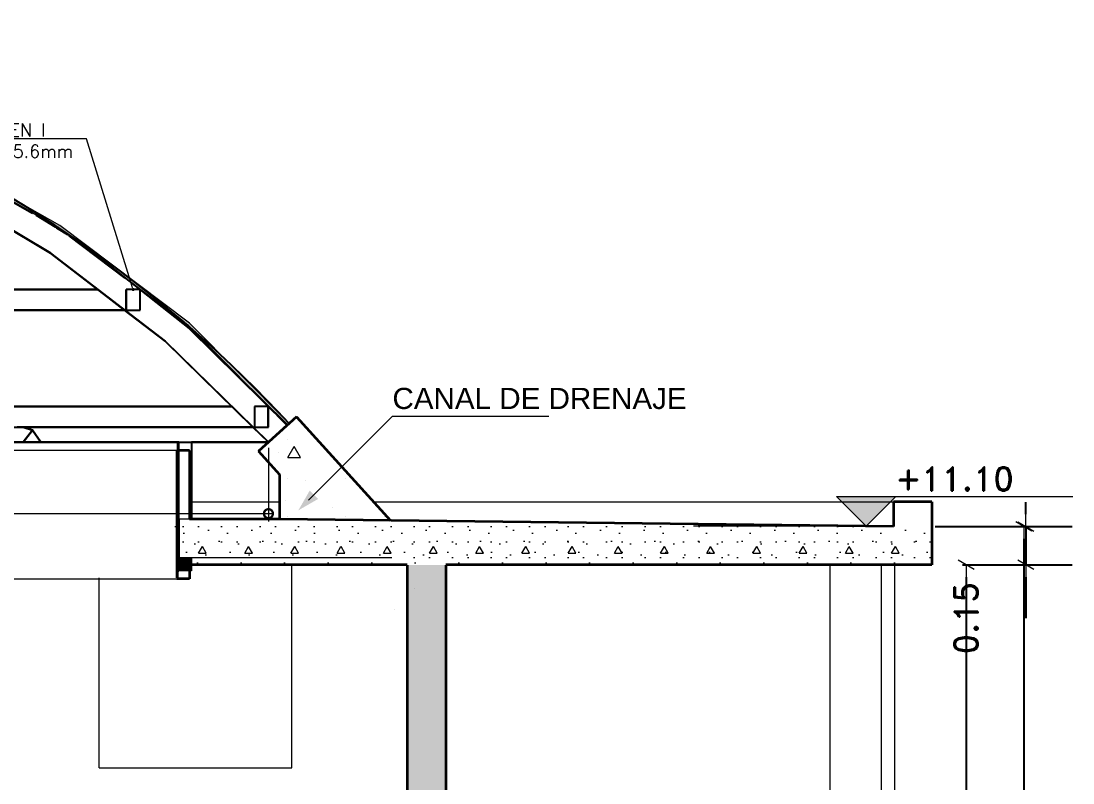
# Model space of a CAD drawing. Header units: metres. Extents: x 173 to 310, y -9 to 45.
# Drawn here: x 282.48 to 286.578, y 4.208 to 7.177 of the extents above; entities that cross this region are included whole.
import ezdxf
from ezdxf import colors
from ezdxf.entities.mleader import LeaderData, LeaderLine
from ezdxf.math import Vec2, Vec3

# ---------------------------------------------------------------- set-up
doc = ezdxf.new("R2010")
doc.units = ezdxf.units.M
doc.header["$MEASUREMENT"] = 0
doc.set_wipeout_variables(frame=1)
doc.linetypes.add('Wipeout_Contour', pattern=[1, 0, -1])
for name, color, linetype, lineweight in [('Annotation - Label_Pen_No__1', 7, 'Continuous', 13), ('Dimensioning - General_Pen_No__1', 7, 'Continuous', 13), ('INT _ Mobiliario_Pluma_Nº__2', 8, 'Continuous', 5), ('Interior - Stair & Railing_Pen_No__1', 7, 'Continuous', 13), ('MOD _ Forma_Pluma_Nº__2', 8, 'Continuous', 5), ('MOD _ Forma_Pluma_Nº__20', 7, 'Continuous', 5), ('MOD _ Forma_Pluma_Nº__7', 7, 'Continuous', 35), ('Structural - Bearing_Pen_No__122', 9, 'Continuous', 13), ('Structural - Bearing_Pen_No__21', 7, 'Continuous', 35), ('Structural - Bearing_Pen_No__27', 7, 'Continuous', 35), ('Structural - Bearing_Pluma_Nº__160', 255, 'Continuous', 0), ('Structural - Bearing_Pluma_Nº__169', 140, 'Continuous', 0), ('Structural - Bearing_Pluma_Nº__87', 62, 'Continuous', 0)]:
    doc.layers.add(name, color=color, linetype=linetype, lineweight=lineweight)
doc.layers.add('Dimensioning - General', color=7, linetype='Continuous')
doc.layers.add('Structural - Bearing', color=7, linetype='Continuous')
for name, color, linetype, lineweight, true_color in [('Dimensioning - General_Pen_No__167', 7, 'Continuous', 13, 0x6a6a6a), ('Estructura – Carga_Pluma_Nº__167', 7, 'Continuous', 0, 0x009fd5), ('INT _ Mobiliario_Pluma_Nº__24', 7, 'Continuous', 0, 0x4a4a4a), ('INT _ Mobiliario_Pluma_Nº__90', 7, 'Continuous', 0, 0xc5ff15), ('Interior - Stair & Railing_Pen_No__167', 7, 'Continuous', 13, 0x6a6a6a), ('RAMPA PROPUESTA 1 CERRAMIENTO_Pen_No__167', 7, 'Continuous', 13, 0x6a6a6a), ('Structural - Bearing_Pen_No__167', 7, 'Continuous', 13, 0x6a6a6a), ('Structural - Bearing_Pen_No__87', 7, 'Continuous', 20, 0x6a6a6a), ('Structural - Bearing_Pluma_Nº__167', 7, 'Continuous', 0, 0x009fd5), ('Structural - Bearing_Pluma_Nº__21', 7, 'Continuous', 0, 0x2a2a2a), ('Structural - Bearing_Pluma_Nº__27', 7, 'Continuous', 0, 0x6a6a6a)]:
    doc.layers.add(name, color=color, linetype=linetype, lineweight=lineweight, true_color=true_color)
doc.styles.add('01COTAS', font='romans.shx')
doc.styles.add('GENERATED_STYLE_1', font='arial.ttf')
doc.styles.add('GENERATED_STYLE_3', font='romand.shx')
doc.dimstyles.new('detalles menores', dxfattribs={"dimtxt": 0.025, "dimasz": 0.07, "dimexe": 0.03, "dimexo": 0.0215, "dimgap": 0.025, "dimtad": 2, "dimtih": 1, "dimtoh": 1, "dimzin": 1, "dimdsep": 46, "dimtxsty": 'Standard', "dimblk": 'DOTSMALL', "dimcen": 0, "dimdle": 0.0175, "dimclrd": 10, "dimclre": 10, "dimclrt": 3, "dimazin": 0, "dimtfac": 1, "dimtix": 1, "dimtmove": 0, "dimatfit": 2, "dimldrblk": 'OBLIQUE', "dimfxl": 1, "dimlwd": 5, "dimlwe": 5, "dimarcsym": 0})
doc.dimstyles.new('GENERATED_STYLE__11', dxfattribs={"dimtxt": 0.0925, "dimasz": 0.0475, "dimexe": 0.18, "dimexo": 0.119445, "dimgap": 0.09, "dimtad": 1, "dimzin": 0, "dimdsep": 46, "dimtxsty": 'GENERATED_STYLE_3', "dimblk": 'ARROWHEAD_2', "dimblk1": 'ARROWHEAD_2', "dimblk2": 'ARROWHEAD_2', "dimcen": 0.09, "dimclrd": 7, "dimclre": 7, "dimclrt": 256, "dimadec": 0, "dimazin": 0, "dimtfac": 1, "dimtdec": 4, "dimtmove": 0, "dimatfit": 3, "dimfxl": 1, "dimtolj": 1, "dimtzin": 0, "dimarcsym": 0})

# ---------------------------------------------------------------- blocks, each defined once
blk = doc.blocks.new('ARROWHEAD_2')
at = {"color": 0, "linetype": 'Continuous', "lineweight": 0}
for p, q in [((0, 0), (-1, 0)), ((-0.378, -0.655), (0.378, 0.655))]:
    blk.add_line(p, q, dxfattribs=at)
blk = doc.blocks.new('*D68')
at = {"layer": 'Defpoints', "color": 0, "linetype": 'Continuous', "transparency": 16777216}
for p in [(286.0287, 5.0575), (286.1615, 5.0575), (285.9246, 0.856)]:
    blk.add_point(p, dxfattribs=at)
at = {"layer": 'Dimensioning - General', "color": 7, "linetype": 'Continuous', "lineweight": -2, "transparency": 16777216}
for p, q in [((286.1481, 5.0575), (286.3415, 5.0575)), ((286.1615, 5.01), (286.1615, 3.1551)), ((286.1615, 0.9035), (286.1615, 2.6887)), ((286.044, 0.856), (286.3415, 0.856))]:
    blk.add_line(p, q, dxfattribs=at)
at = {"layer": 'Dimensioning - General', "color": 7, "linetype": 'Continuous', "lineweight": -2, "transparency": 16777216, "xscale": 0.0475, "yscale": 0.0475, "zscale": 0.0475}
for p, rotation in [((286.1615, 5.0575), 90), ((286.1615, 0.856), 270)]:
    blk.add_blockref('ARROWHEAD_2', p, dxfattribs=dict(at, rotation=rotation))
at = {"layer": 'Dimensioning - General', "color": 251, "linetype": 'Continuous', "lineweight": 13, "true_color": 0x6a6a6a, "transparency": 16777216, "insert": (286.1615, 2.9219), "char_height": 0.0925, "attachment_point": 5, "rotation": 90, "style": 'GENERATED_STYLE_3'}
blk.add_mtext('\\A1;4.20', dxfattribs=at)
blk = doc.blocks.new('*D69')
at = {"layer": 'Defpoints', "color": 0, "linetype": 'Continuous', "transparency": 16777216}
for p in [(285.9221, 5.207), (286.3947, 5.207), (286.0287, 5.0575)]:
    blk.add_point(p, dxfattribs=at)
at = {"layer": 'Dimensioning - General', "color": 7, "linetype": 'Continuous', "lineweight": -2, "transparency": 16777216}
for p, q in [((286.3947, 5.2545), (286.3947, 5.302)), ((286.0416, 5.207), (286.5747, 5.207)), ((286.3947, 5.207), (286.3947, 5.0575)), ((286.1481, 5.0575), (286.5747, 5.0575)), ((286.3947, 5.01), (286.3947, 4.8496))]:
    blk.add_line(p, q, dxfattribs=at)
at = {"layer": 'Dimensioning - General', "color": 7, "linetype": 'Continuous', "lineweight": -2, "transparency": 16777216, "xscale": 0.0475, "yscale": 0.0475, "zscale": 0.0475}
for p, rotation in [((286.3947, 5.207), 270), ((286.3947, 5.0575), 90)]:
    blk.add_blockref('ARROWHEAD_2', p, dxfattribs=dict(at, rotation=rotation))
at = {"layer": 'Dimensioning - General', "color": 251, "linetype": 'Continuous', "lineweight": 13, "true_color": 0x6a6a6a, "transparency": 16777216, "insert": (286.1615, 4.8496), "char_height": 0.0925, "attachment_point": 5, "rotation": 90, "style": 'GENERATED_STYLE_3'}
blk.add_mtext('\\A1;0.15', dxfattribs=at)
blk = doc.blocks.new('*D70')
at = {"layer": 'Defpoints', "color": 0, "linetype": 'Continuous', "transparency": 16777216}
for p in [(286.2263, 5.207), (286.3869, 5.207), (286.2263, -4.693)]:
    blk.add_point(p, dxfattribs=at)
at = {"layer": 'Dimensioning - General', "color": 7, "linetype": 'Continuous', "lineweight": -2, "transparency": 16777216}
for p, q in [((286.3457, 5.207), (286.5669, 5.207)), ((286.3869, 5.1595), (286.3869, 0.4553)), ((286.3869, -4.6455), (286.3869, -0.011)), ((286.3457, -4.693), (286.5669, -4.693))]:
    blk.add_line(p, q, dxfattribs=at)
at = {"layer": 'Dimensioning - General', "color": 7, "linetype": 'Continuous', "lineweight": -2, "transparency": 16777216, "xscale": 0.0475, "yscale": 0.0475, "zscale": 0.0475}
for p, rotation in [((286.3869, 5.207), 90), ((286.3869, -4.693), 270)]:
    blk.add_blockref('ARROWHEAD_2', p, dxfattribs=dict(at, rotation=rotation))
at = {"layer": 'Dimensioning - General', "color": 251, "linetype": 'Continuous', "lineweight": 13, "true_color": 0x6a6a6a, "transparency": 16777216, "insert": (286.3869, 0.2221), "char_height": 0.0925, "attachment_point": 5, "rotation": 90, "style": 'GENERATED_STYLE_3'}
blk.add_mtext('\\A1;9.90', dxfattribs=at)
blk = doc.blocks.new('Dimension_1', base_point=(38.0612, -14.5484))
at = {"layer": 'Dimensioning - General_Pen_No__1', "linetype": 'Continuous', "lineweight": 13}
blk.add_hatch(color=7, dxfattribs=at).paths.add_polyline_path([(38.0612, -14.5484), (38.1762, -14.4334), (37.9462, -14.4334)])
at = {"layer": 'Dimensioning - General_Pen_No__1', "color": 7, "linetype": 'Continuous', "lineweight": 13}
for p, q in [((38.0612, -14.5484), (37.9462, -14.4334)), ((37.9462, -14.4334), (38.1762, -14.4334)), ((38.1762, -14.4334), (38.0612, -14.5484)), ((38.1762, -14.4334), (38.8669, -14.4334)), ((38.0612, -14.5484), (37.3886, -14.5484)), ((38.0612, -14.5484), (38.1475, -14.5484))]:
    blk.add_line(p, q, dxfattribs=at)
at = {"layer": 'Dimensioning - General_Pen_No__167', "color": 251, "lineweight": 13, "true_color": 0x6a6a6a, "insert": (38.1762, -14.4104), "char_height": 0.0925, "attachment_point": 7, "style": 'GENERATED_STYLE_3'}
blk.add_mtext('\\A1;{\\pql;\\Fromand.shx;+11.10}', dxfattribs=at)
blk = doc.blocks.new('_DOT')
at = {"color": 0, "linetype": 'ByBlock', "lineweight": -2}
blk.add_line((-0.5, 0), (-1, 0), dxfattribs=at)
at = {"color": 0, "linetype": 'ByBlock', "const_width": 0.5}
blk.add_lwpolyline([(-0.25, 0, 1), (0.25, 0, 1)], format="xyb", close=True, dxfattribs=at)
blk = doc.blocks.new('_DOTSMALL')
at = {"color": 0, "linetype": 'ByBlock', "const_width": 0.5}
blk.add_lwpolyline([(-0.0625, 0, 1), (0.0625, 0, 1)], format="xyb", close=True, dxfattribs=at)
blk = doc.blocks.new('*D77')
at = {"color": 10, "lineweight": 5, "transparency": 16777216}
for p, q in [((276.4439, 5.5136), (276.4439, 5.2271)), ((283.4436, 5.514), (283.4436, 5.2271)), ((276.4264, 5.2571), (283.4611, 5.2571))]:
    blk.add_line(p, q, dxfattribs=at)
at = {"layer": 'Defpoints', "color": 0, "transparency": 16777216}
for p in [(276.4439, 5.5351), (283.4436, 5.5355), (283.4436, 5.2571)]:
    blk.add_point(p, dxfattribs=at)
at = {"color": 10, "lineweight": 5, "transparency": 16777216, "xscale": 0.07, "yscale": 0.07, "zscale": 0.07, "rotation": 180}
blk.add_blockref('_DOTSMALL', (276.4439, 5.2571), dxfattribs=at)
at = {"color": 10, "lineweight": 5, "transparency": 16777216, "xscale": 0.07, "yscale": 0.07, "zscale": 0.07}
blk.add_blockref('_DOTSMALL', (283.4436, 5.2571), dxfattribs=at)
at = {"color": 3, "transparency": 16777216, "insert": (279.9437, 5.2196), "char_height": 0.025, "attachment_point": 5}
blk.add_mtext('7.00', dxfattribs=at)
blk = doc.blocks.new('_Oblique')
at = {"color": 0, "linetype": 'ByBlock', "lineweight": -2}
blk.add_line((-0.5, -0.5), (0.5, 0.5), dxfattribs=at)

msp = doc.modelspace()

# ---------------------------------------------------------------- hatches: boundary and pattern name
at = {"layer": 'Estructura – Carga_Pluma_Nº__167', "linetype": 'Continuous', "lineweight": 0, "true_color": 0x009fd5}
msp.add_hatch(color=142, dxfattribs=at).paths.add_polyline_path([(283.5161, 5.6013), (283.5238, 5.6083), (283.1363, 5.9997), (282.6311, 6.3794), (282.0816, 6.6913), (281.4966, 6.9303), (280.8859, 7.0926), (280.2595, 7.1755), (279.9436, 7.1766), (279.6276, 7.1755), (279.0012, 7.0926), (278.3905, 6.9303), (277.8056, 6.6913), (277.256, 6.3794), (276.7509, 5.9997), (276.3633, 5.6083), (276.371, 5.6013), (276.7577, 5.9919), (277.2616, 6.3708), (277.81, 6.6821), (278.3937, 6.9207), (279.0031, 7.0828), (279.6283, 7.1655), (279.9436, 7.1666), (280.2588, 7.1655), (280.884, 7.0828), (281.4934, 6.9207), (282.0771, 6.6821), (282.6255, 6.3708), (283.1294, 5.9919)])

# ---------------------------------------------------------------- linework, layer by layer
for p, q in [((282.194, 6.6157), (282.5245, 6.4281)), ((282.5238, 6.4285), (282.194, 6.6157)), ((282.1113, 6.559), (282.5951, 6.2717)), ((282.5955, 6.2722), (282.1116, 6.5596)), ((282.5245, 6.4281), (282.5238, 6.4285)), ((282.539, 6.4198), (282.6125, 6.3742)), ((282.6255, 6.3708), (282.539, 6.4198)), ((282.5951, 6.2717), (282.4283, 6.3708)), ((282.6125, 6.3742), (282.6255, 6.3708)), ((282.6125, 6.3742), (282.618, 6.3708)), ((282.6255, 6.3708), (282.6125, 6.3742)), ((282.618, 6.3708), (282.6255, 6.3708)), ((282.618, 6.3708), (282.6608, 6.3442)), ((282.6255, 6.3708), (282.618, 6.3708)), ((282.6608, 6.3442), (282.6255, 6.3708)), ((282.6671, 6.3395), (282.6667, 6.3397)), ((282.6667, 6.3397), (282.8868, 6.1742)), ((282.8854, 6.1753), (282.6671, 6.3395)), ((282.8871, 6.0473), (282.5951, 6.2717)), ((282.5951, 6.2717), (282.8662, 6.0634)), ((282.7789, 6.1304), (282.5951, 6.2717)), ((282.5951, 6.2717), (283.0413, 5.9289)), ((283.0417, 5.9294), (282.5955, 6.2722)), ((282.7139, 6.3104), (283.1352, 5.9786)), ((283.1357, 5.9792), (282.7143, 6.3109)), ((282.8868, 6.1742), (282.8854, 6.1753)), ((282.91, 6.1569), (283.1136, 5.9966)), ((282.7789, 6.1304), (282.0264, 6.1304)), ((282.0685, 6.1304), (282.6579, 6.1304)), ((282.6579, 6.1304), (282.7789, 6.1304)), ((282.8662, 6.0634), (282.7789, 6.1304)), ((282.8894, 6.0504), (282.8894, 6.1304)), ((282.8894, 6.1304), (282.8894, 6.1304)), ((282.8894, 6.1304), (282.8894, 6.0504)), ((282.9436, 6.1304), (282.8894, 6.1304)), ((282.8894, 6.1304), (282.8894, 6.0504)), ((282.9436, 6.0504), (282.9436, 6.1304)), ((282.0322, 6.0504), (282.883, 6.0504)), ((282.883, 6.0504), (282.1486, 6.0504)), ((282.883, 6.0504), (282.8662, 6.0634)), ((282.8662, 6.0634), (282.8871, 6.0473)), ((282.9592, 5.9919), (282.883, 6.0504)), ((282.8894, 6.0504), (282.8894, 6.0504)), ((282.8894, 6.0504), (282.9436, 6.0504)), ((283.0413, 5.9289), (282.9592, 5.9919)), ((283.1136, 5.9966), (283.1294, 5.9919)), ((283.1136, 5.9966), (283.1195, 5.9919)), ((283.1294, 5.9919), (283.1136, 5.9966)), ((283.1195, 5.9919), (283.1294, 5.9919)), ((283.1195, 5.9919), (283.1357, 5.9792)), ((283.1294, 5.9919), (283.1195, 5.9919)), ((283.3986, 5.72), (283.1294, 5.9919)), ((283.1352, 5.9786), (283.5171, 5.6022)), ((283.1357, 5.9792), (283.3986, 5.72)), ((283.5176, 5.6027), (283.1357, 5.9792)), ((283.0413, 5.9289), (283.1827, 5.7906)), ((283.1827, 5.7906), (283.0413, 5.9289)), ((283.1827, 5.7906), (283.0413, 5.9289)), ((283.0413, 5.9289), (283.4436, 5.5355)), ((283.4441, 5.5359), (283.0417, 5.9294)), ((283.1827, 5.7906), (283.3582, 5.6189)), ((283.3831, 5.5946), (283.1827, 5.7906)), ((283.3013, 5.6746), (283.1827, 5.7906)), ((283.3013, 5.6746), (282.3799, 5.6746)), ((282.4184, 5.6746), (283.1495, 5.6746)), ((283.1495, 5.6746), (283.3013, 5.6746)), ((283.3582, 5.6189), (283.3013, 5.6746)), ((283.4432, 5.6746), (283.3891, 5.6746)), ((283.3891, 5.6746), (283.3891, 5.5946)), ((283.4347, 5.6834), (283.516, 5.6012)), ((283.4381, 5.68), (283.4347, 5.6834)), ((283.5161, 5.6013), (283.4381, 5.68)), ((283.4433, 5.6746), (283.4432, 5.6746)), ((283.4432, 5.6746), (283.4432, 5.5946)), ((283.4432, 5.5946), (283.4432, 5.6746)), ((283.4433, 5.5946), (283.4433, 5.6746)), ((283.3831, 5.5946), (283.3582, 5.6189)), ((283.3582, 5.6189), (283.3831, 5.5946)), ((283.5527, 5.6346), (283.4047, 5.5001)), ((282.3856, 5.5946), (283.3831, 5.5946)), ((282.4885, 5.5946), (282.4644, 5.5946)), ((282.4879, 5.5355), (282.524, 5.5818)), ((282.524, 5.5818), (282.4879, 5.5355)), ((283.3831, 5.5946), (282.4885, 5.5946)), ((282.4885, 5.5946), (282.524, 5.5818)), ((282.524, 5.5818), (282.4885, 5.5946)), ((282.524, 5.5818), (282.5565, 5.5355)), ((282.5565, 5.5355), (282.524, 5.5818)), ((283.4436, 5.5355), (283.3831, 5.5946)), ((283.3891, 5.5946), (283.4432, 5.5946)), ((283.4432, 5.5946), (283.4433, 5.5946)), ((283.516, 5.6012), (283.5161, 5.6013)), ((283.5171, 5.6022), (283.5176, 5.6027)), ((282.3464, 5.5355), (282.4879, 5.5355)), ((282.5179, 5.5355), (282.411, 5.5355)), ((282.4879, 5.5355), (282.5565, 5.5355)), ((282.6166, 5.5355), (282.5179, 5.5355)), ((282.5565, 5.5355), (283.4436, 5.5355)), ((282.7068, 5.5355), (282.6166, 5.5355)), ((282.788, 5.5355), (282.7068, 5.5355)), ((282.8602, 5.5355), (282.788, 5.5355)), ((282.923, 5.5355), (282.8602, 5.5355)), ((282.9763, 5.5355), (282.923, 5.5355)), ((283.0199, 5.5355), (282.9763, 5.5355)), ((283.0536, 5.5355), (283.0199, 5.5355)), ((283.0774, 5.5355), (283.0536, 5.5355)), ((283.0911, 5.5355), (283.0774, 5.5355)), ((283.0942, 5.5355), (283.0911, 5.5355)), ((283.42, 5.5355), (283.1442, 5.5355)), ((283.42, 5.5141), (283.4436, 5.5355)), ((283.4436, 5.5355), (283.42, 5.5355)), ((283.4436, 5.5355), (283.4441, 5.5359)), ((283.4047, 5.5001), (283.42, 5.5141)), ((283.42, 5.4832), (283.4047, 5.5001)), ((283.4047, 5.5001), (283.4872, 5.4092)), ((283.4662, 5.4323), (283.42, 5.4832))]:
    msp.add_line(p, q)
msp.add_arc((279.9436, 2.3058), 4.8708, 42.6893, 137.3107)
at = {"layer": 'Annotation - Label_Pen_No__1', "color": 7, "linetype": 'Continuous', "lineweight": 13}
msp.add_line((283.9268, 5.6366), (284.5359, 5.6366), dxfattribs=at)
at = {"layer": 'Estructura – Carga_Pluma_Nº__167', "color": 142, "linetype": 'Continuous', "lineweight": 0, "true_color": 0x009fd5}
for p, q in [((282.6255, 6.3708), (282.0771, 6.6821)), ((282.6311, 6.3794), (282.0816, 6.6913)), ((283.1294, 5.9919), (282.6255, 6.3708)), ((283.1363, 5.9997), (282.6311, 6.3794)), ((283.1294, 5.9919), (282.91, 6.1569)), ((283.5161, 5.6013), (283.1294, 5.9919)), ((283.5238, 5.6083), (283.1363, 5.9997))]:
    msp.add_line(p, q, dxfattribs=at)
at = {"layer": 'INT _ Mobiliario_Pluma_Nº__2', "color": 8, "linetype": 'Continuous', "lineweight": 5}
for p, q in [((282.5792, 6.3941), (282.5797, 6.3946)), ((282.6446, 6.3534), (282.6451, 6.3539)), ((282.5083, 6.3232), (282.5088, 6.3237)), ((282.5749, 6.2837), (282.5754, 6.2842)), ((282.7697, 6.2664), (282.7702, 6.2669)), ((282.6968, 6.1935), (282.6973, 6.194)), ((282.8291, 6.2197), (282.8296, 6.2202)), ((282.7568, 6.1474), (282.7573, 6.1479)), ((282.9478, 6.1262), (282.9483, 6.1267)), ((283.0071, 6.0795), (283.0076, 6.08)), ((282.8768, 6.0552), (282.8773, 6.0557)), ((282.9368, 6.0092), (282.9372, 6.0097)), ((283.1258, 5.9861), (283.1263, 5.9865)), ((283.0551, 5.9154), (283.0556, 5.9158)), ((283.1801, 5.9343), (283.1806, 5.9348)), ((283.1087, 5.8629), (283.1092, 5.8634)), ((283.287, 5.829), (283.2875, 5.8295)), ((283.216, 5.758), (283.2164, 5.7585)), ((283.3404, 5.7764), (283.3409, 5.7769)), ((283.2696, 5.7056), (283.2701, 5.7061)), ((283.4472, 5.6711), (283.4477, 5.6716)), ((283.5006, 5.6184), (283.5011, 5.6189)), ((283.3768, 5.6007), (283.3773, 5.6012)), ((283.4305, 5.5483), (283.4309, 5.5488))]:
    msp.add_line(p, q, dxfattribs=at)
at = {"layer": 'INT _ Mobiliario_Pluma_Nº__24', "color": 251, "linetype": 'Continuous', "lineweight": 0, "true_color": 0x4a4a4a}
for p, q in [((282.5951, 6.2717), (282.1113, 6.559)), ((282.1116, 6.5596), (282.5955, 6.2722)), ((283.0413, 5.9289), (282.5951, 6.2717)), ((282.5955, 6.2722), (283.0417, 5.9294)), ((282.7139, 6.3104), (283.1352, 5.9786)), ((283.1357, 5.9792), (282.7143, 6.3109)), ((283.1352, 5.9786), (283.5171, 5.6022)), ((283.5176, 5.6027), (283.1357, 5.9792)), ((283.4436, 5.5355), (283.0413, 5.9289)), ((283.0417, 5.9294), (283.4441, 5.5359))]:
    msp.add_line(p, q, dxfattribs=at)
at = {"layer": 'INT _ Mobiliario_Pluma_Nº__90', "color": 60, "linetype": 'Continuous', "lineweight": 0, "true_color": 0xc5ff15}
for p, q in [((282.5951, 6.2717), (282.5951, 6.2717)), ((283.0413, 5.9289), (283.0413, 5.9289))]:
    msp.add_line(p, q, dxfattribs=at)
at = {"layer": 'Interior - Stair & Railing_Pen_No__167', "color": 251, "linetype": 'Continuous', "lineweight": 13, "true_color": 0x6a6a6a}
msp.add_line((282.7846, 4.2661), (283.5346, 4.2661), dxfattribs=at)
at = {"layer": 'MOD _ Forma_Pluma_Nº__2', "color": 8, "linetype": 'Continuous', "lineweight": 5}
for p, q in [((283.5192, 5.5447), (283.5192, 5.5447)), ((283.4823, 5.494), (283.4823, 5.494)), ((283.5192, 5.476), (283.568, 5.476)), ((283.5192, 5.3947), (283.5192, 5.3947)), ((283.5883, 5.388), (283.5883, 5.388)), ((283.7442, 5.3947), (283.7442, 5.3947))]:
    msp.add_line(p, q, dxfattribs=at)
at = {"layer": 'MOD _ Forma_Pluma_Nº__20', "color": 7, "linetype": 'Continuous', "lineweight": 5}
msp.add_line((282.4879, 5.5355), (282.524, 5.5818), dxfattribs=at)
at = {"layer": 'MOD _ Forma_Pluma_Nº__7', "color": 7, "linetype": 'Continuous', "lineweight": 35}
for p, q in [((283.5527, 5.6346), (283.4047, 5.5001)), ((283.5171, 5.6022), (283.4441, 5.5359)), ((283.5176, 5.6027), (283.5171, 5.6022)), ((283.4436, 5.5355), (283.4047, 5.5001)), ((283.4441, 5.5359), (283.4436, 5.5355)), ((283.4047, 5.5001), (283.4872, 5.4092))]:
    msp.add_line(p, q, dxfattribs=at)
at = {"layer": 'RAMPA PROPUESTA 1 CERRAMIENTO_Pen_No__167', "color": 251, "linetype": 'Continuous', "lineweight": 13, "true_color": 0x6a6a6a}
msp.add_line((285.8846, -4.6965), (285.8846, 5.0575), dxfattribs=at)
at = {"layer": 'Structural - Bearing_Pen_No__122', "color": 9, "linetype": 'Continuous', "lineweight": 13}
for p in [(283.5192, 5.476), (283.568, 5.476)]:
    msp.add_line(p, (283.5436, 5.5182), dxfattribs=at)
at = {"layer": 'Structural - Bearing_Pen_No__167', "color": 251, "linetype": 'Continuous', "lineweight": 13, "true_color": 0x6a6a6a}
for p, q in [((283.5346, 4.2661), (283.5346, 5.0575)), ((285.6322, 2.5013), (285.6322, 5.0575)), ((285.8322, 1.5095), (285.8322, 5.0575)), ((282.7846, 4.2661), (282.7846, 5.007))]:
    msp.add_line(p, q, dxfattribs=at)
at = {"layer": 'Structural - Bearing_Pluma_Nº__167', "color": 142, "linetype": 'Continuous', "lineweight": 0, "true_color": 0x009fd5}
for p, q in [((282.0264, 6.1304), (282.7789, 6.1304)), ((282.8894, 6.1304), (282.8894, 6.1304)), ((282.0322, 6.0504), (282.883, 6.0504)), ((282.8894, 6.0504), (282.8894, 6.0504)), ((282.3799, 5.6746), (283.3013, 5.6746)), ((283.4432, 5.6746), (283.4433, 5.6746)), ((282.3856, 5.5946), (283.3831, 5.5946)), ((283.4432, 5.5946), (283.4433, 5.5946))]:
    msp.add_line(p, q, dxfattribs=at)
at = {"layer": 'Structural - Bearing_Pluma_Nº__169', "color": 140, "linetype": 'Continuous', "lineweight": 0}
for p, q in [((283.9331, 5.7327), (283.9331, 5.7327)), ((283.9331, 4.8841), (283.9331, 4.8841))]:
    msp.add_line(p, q, dxfattribs=at)
at = {"layer": 'Structural - Bearing_Pluma_Nº__21', "color": 0, "linetype": 'Continuous', "lineweight": 0}
for p, q in [((282.8894, 6.1304), (282.8894, 6.0504)), ((282.9436, 6.1304), (282.8894, 6.1304)), ((282.9436, 6.1304), (282.9436, 6.0504)), ((282.9436, 6.0504), (282.8894, 6.0504)), ((283.3891, 5.6746), (283.3891, 5.5946)), ((283.4432, 5.6746), (283.3891, 5.6746)), ((283.4432, 5.6746), (283.4432, 5.5946)), ((283.4432, 5.5946), (283.3891, 5.5946))]:
    msp.add_line(p, q, dxfattribs=at)
at = {"layer": 'Structural - Bearing_Pluma_Nº__27', "color": 251, "linetype": 'Continuous', "lineweight": 0, "true_color": 0x6a6a6a}
msp.add_line((283.1442, 5.5355), (283.0942, 5.5355), dxfattribs=at)
at = {"layer": 'Structural - Bearing_Pluma_Nº__87', "linetype": 'Continuous', "lineweight": 0}
for p, q in [((282.5179, 5.5355), (282.411, 5.5355)), ((282.6166, 5.5355), (282.5179, 5.5355)), ((282.7068, 5.5355), (282.6166, 5.5355)), ((282.788, 5.5355), (282.7068, 5.5355)), ((282.8602, 5.5355), (282.788, 5.5355)), ((282.923, 5.5355), (282.8602, 5.5355)), ((282.9763, 5.5355), (282.923, 5.5355)), ((283.0199, 5.5355), (282.9763, 5.5355)), ((283.0536, 5.5355), (283.0199, 5.5355)), ((283.0774, 5.5355), (283.0536, 5.5355)), ((283.0911, 5.5355), (283.0774, 5.5355)), ((283.0942, 5.5355), (283.0911, 5.5355)), ((283.42, 5.5355), (283.1442, 5.5355))]:
    msp.add_line(p, q, dxfattribs=at)

# ---------------------------------------------------------------- texts
at = {"layer": 'Annotation - Label_Pen_No__1', "color": 7, "linetype": 'Continuous', "lineweight": 13, "insert": (283.9268, 5.6636), "char_height": 0.0825, "attachment_point": 7, "style": 'GENERATED_STYLE_1'}
msp.add_mtext('\\A1;{\\pql;\\fArial|b0|i0|c0|p34;CANAL DE DRENAJE}', dxfattribs=at)

# ---------------------------------------------------------------- dimensions: what is measured, and where the dimension line sits
at = {"layer": 'Dimensioning - General', "color": 7, "linetype": 'Continuous', "lineweight": 13}
for base, p1, p2, picture, middle in [((286.3947, 5.207), (286.0287, 5.0575), (285.9221, 5.207), '*D69', (286.1615, 4.8496)), ((286.3869, 5.207), (286.2263, -4.693), (286.2263, 5.207), '*D70', (286.3869, 0.2221)), ((286.1615, 5.0575), (285.9246, 0.856), (286.0287, 5.0575), '*D68', (286.1615, 2.9219))]:
    dim = msp.add_linear_dim(base=base, p1=p1, p2=p2, angle=90, dimstyle='GENERATED_STYLE__11', dxfattribs=at)
    dim.commit()
    dim.dimension.update_dxf_attribs({"geometry": picture, "text_midpoint": middle, "dimtype": 160, "text_rotation": 90})

# ---------------------------------------------------------------- leaders
at = {"ltscale": 650}
ml = msp.add_multileader_mtext('Standard', dxfattribs=at)
ml.set_content('PERFIL EN I\\P 150X100X5.6mm', color=256, style='01COTAS')
ml.set_leader_properties(color=1, lineweight=9)
ml.set_arrow_properties(name='DOT')
ml.build(insert=Vec2(0, 0))
ml.multileader.update_dxf_attribs({"text_left_attachment_type": 6, "text_right_attachment_type": 6, "dogleg_length": 0.0685, "arrow_head_size": 0.0125})
ctx = ml.context
ctx.base_point, ctx.char_height, ctx.arrow_head_size, ctx.landing_gap_size, ctx.plane_origin = Vec3(282.0345, 6.7173), 0.05, 0.0125, 0.00025, Vec3(282.2873, 7.492)
ctx.left_attachment, ctx.right_attachment, ctx.text_align_type = 6, 6, 1
notes = []
notes.append((ctx, [(1, (1, 1, 0), (282.7354, 6.7173), (-1, 0), 0.0171, [(1, [(282.9165, 6.1304)], 0, [])])]))
ctx.mtext.insert, ctx.mtext.width, ctx.mtext.alignment, ctx.mtext.flow_direction = Vec3(282.3764, 6.7773), 0.806958, 2, 5
for ctx, leaders in notes:
    for number, flags, end, landing, length, lines in leaders:
        leader = LeaderData()
        leader.index, (leader.has_last_leader_line, leader.has_dogleg_vector, leader.attachment_direction) = number, flags
        leader.last_leader_point, leader.dogleg_vector, leader.dogleg_length = Vec3(end), Vec3(landing), length
        for number, points, colour, breaks in lines:
            line = LeaderLine()
            line.index, line.vertices, line.color, line.breaks = number, Vec3.list(points), colors.encode_raw_color(colour), breaks
            leader.lines.append(line)
        ctx.leaders.append(leader)

# ---------------------------------------------------------------- wipeouts: each hides what was drawn before it
at = {"color": 254, "linetype": 'Wipeout_Contour', "lineweight": 0, "ltscale": 166.138739}
msp.add_wipeout([(283.9846, -4.693), (284.1346, -4.693), (284.1346, 5.0591), (283.9846, 5.0591)], dxfattribs=at).dxf.layer = 'Structural - Bearing'

# ---------------------------------------------------------------- next in the draw order: hatches: boundary and pattern name
at = {"layer": 'Structural - Bearing_Pen_No__122', "linetype": 'Continuous', "lineweight": 13}
h = msp.add_hatch(dxfattribs=at)
h.set_pattern_fill('STRUCTURAL_CONCRETE', color=9, style=0, pattern_type=2)
h.set_pattern_definition([(0, (247.71116, 19.7567), (0, 0.3117692), [0.03, -0.15]), (0, (247.80116, 19.91258), (0, 0.3117692), [0.03, -0.15]), (60, (247.71116, 19.7567), (-0.27, 0.1558846), [0.03, -0.15]), (60, (247.89116, 19.7567), (-0.27, 0.1558846), [0.03, -0.15]), (120, (247.74116, 19.7567), (0.27, 0.1558846), [0.03, -0.15]), (120, (247.92116, 19.7567), (0.27, 0.1558846), [0.03, -0.15]), (0, (247.71116, 19.786696), (0, 0.06), [0, -0.06, 0, -0.09]), (45, (247.74116, 19.786696), (-0.04242641, 0.04242641), [0, -0.045, 0, -0.075])])
h.paths.add_polyline_path([(283.9846, -4.693), (284.1346, -4.693), (284.1346, 5.0591), (283.9846, 5.0591)])

# ---------------------------------------------------------------- next in the draw order: linework, layer by layer
at = {"layer": 'Interior - Stair & Railing_Pen_No__1', "color": 7, "linetype": 'Continuous', "lineweight": 13}
msp.add_line((283.9846, 4.2661), (283.9846, 4.1161), dxfattribs=at)
at = {"layer": 'Structural - Bearing_Pen_No__21', "color": 7, "linetype": 'Continuous', "lineweight": 35}
for p, q in [((283.9846, 5.0575), (283.9846, -1.393)), ((284.1346, 5.0575), (284.1346, 1.5095))]:
    msp.add_line(p, q, dxfattribs=at)
at = {"layer": 'Structural - Bearing_Pluma_Nº__169', "color": 140, "linetype": 'Continuous', "lineweight": 0}
msp.add_line((284.0126, 4.9637), (284.0126, 4.9637), dxfattribs=at)

# ---------------------------------------------------------------- next in the draw order: wipeouts: each hides what was drawn before it
at = {"color": 254, "linetype": 'Wipeout_Contour', "lineweight": 0, "ltscale": 279.813543}
msp.add_wipeout([(283.0863, 5.0575), (286.0287, 5.0575), (286.0287, 5.207), (286.0287, 5.3035), (285.8787, 5.3035), (285.8787, 5.207), (283.0863, 5.207)], dxfattribs=at).dxf.layer = 'Structural - Bearing'

# ---------------------------------------------------------------- next in the draw order: hatches: boundary and pattern name
at = {"layer": 'Annotation - Label_Pen_No__1', "linetype": 'Continuous', "lineweight": 13}
msp.add_hatch(color=7, dxfattribs=at).paths.add_polyline_path([(283.56, 5.2698), (283.6371, 5.3143), (283.6045, 5.3469)])
at = {"layer": 'Structural - Bearing_Pen_No__122', "linetype": 'Continuous', "lineweight": 13}
h = msp.add_hatch(dxfattribs=at)
h.set_pattern_fill('STRUCTURAL_CONCRETE', color=9, style=0, pattern_type=2)
h.set_pattern_definition([(0, (247.71116, 19.7567), (0, 0.3117692), [0.03, -0.15]), (0, (247.80116, 19.91258), (0, 0.3117692), [0.03, -0.15]), (60, (247.71116, 19.7567), (-0.27, 0.1558846), [0.03, -0.15]), (60, (247.89116, 19.7567), (-0.27, 0.1558846), [0.03, -0.15]), (120, (247.74116, 19.7567), (0.27, 0.1558846), [0.03, -0.15]), (120, (247.92116, 19.7567), (0.27, 0.1558846), [0.03, -0.15]), (0, (247.71116, 19.786696), (0, 0.06), [0, -0.06, 0, -0.09]), (45, (247.74116, 19.786696), (-0.04242641, 0.04242641), [0, -0.045, 0, -0.075])])
h.paths.add_polyline_path([(283.0863, 5.0575), (286.0287, 5.0575), (286.0287, 5.207), (286.0287, 5.3035), (285.8787, 5.3035), (285.8787, 5.207), (283.0863, 5.207)])

# ---------------------------------------------------------------- next in the draw order: linework, layer by layer
for p, q in [((283.915, 5.2355), (283.5527, 5.6346)), ((283.4872, 5.4092), (283.4872, 5.2355)), ((283.42, 5.2355), (283.4662, 5.2355)), ((283.0912, 5.0855), (283.0911, 5.0855)), ((283.0935, 5.0855), (283.094, 5.0855)), ((283.0942, 5.0855), (283.0935, 5.0855))]:
    msp.add_line(p, q)
at = {"layer": 'Annotation - Label_Pen_No__1', "color": 7, "linetype": 'Continuous', "lineweight": 13}
msp.add_line((283.5996, 5.3094), (283.9268, 5.6366), dxfattribs=at)
at = {"layer": 'MOD _ Forma_Pluma_Nº__2', "color": 8, "linetype": 'Continuous', "lineweight": 5}
for p, q in [((283.5088, 5.3084), (283.5088, 5.3084)), ((283.6944, 5.2819), (283.6944, 5.2819)), ((283.5192, 5.2447), (283.5192, 5.2447)), ((283.7442, 5.2447), (283.7442, 5.2447)), ((283.8942, 5.2447), (283.8942, 5.2447))]:
    msp.add_line(p, q, dxfattribs=at)
at = {"layer": 'MOD _ Forma_Pluma_Nº__7', "color": 7, "linetype": 'Continuous', "lineweight": 35}
for p, q in [((283.5527, 5.6346), (283.9197, 5.2303)), ((283.4872, 5.4092), (283.4872, 5.2355))]:
    msp.add_line(p, q, dxfattribs=at)
at = {"layer": 'Structural - Bearing_Pen_No__21', "color": 7, "linetype": 'Continuous', "lineweight": 35}
msp.add_line((286.0287, 5.0575), (284.1346, 5.0575), dxfattribs=at)
at = {"layer": 'Structural - Bearing_Pluma_Nº__167', "color": 142, "linetype": 'Continuous', "lineweight": 0, "true_color": 0x009fd5}
msp.add_line((283.0935, 5.0855), (283.094, 5.0855), dxfattribs=at)
at = {"layer": 'Structural - Bearing_Pluma_Nº__21', "color": 0, "linetype": 'Continuous', "lineweight": 0}
for p, q in [((283.0942, 5.0855), (283.094, 5.0855)), ((283.1442, 5.0855), (283.0942, 5.0855)), ((283.9187, 5.0855), (283.1442, 5.0855))]:
    msp.add_line(p, q, dxfattribs=at)

# ---------------------------------------------------------------- next in the draw order: wipeouts: each hides what was drawn before it
at = {"color": 254, "linetype": 'Wipeout_Contour', "lineweight": 0, "ltscale": 152.79261}
msp.add_wipeout([(283.0863, 5.5035), (283.0871, 5.5035), (283.0871, 5.2035), (283.0863, 5.2035)], dxfattribs=at).dxf.layer = 'Structural - Bearing'
at = {"color": 254, "linetype": 'Wipeout_Contour', "lineweight": 0, "ltscale": 153.013271}
msp.add_wipeout([(283.1332, 5.2035), (283.1365, 5.2035), (283.1365, 5.4535), (283.1332, 5.4535)], dxfattribs=at).dxf.layer = 'Structural - Bearing'
at = {"color": 254, "linetype": 'Wipeout_Contour', "lineweight": 0, "ltscale": 163.611374}
msp.add_wipeout([(285.8787, 5.2035), (285.8787, 5.3035), (286.0287, 5.3035), (286.0287, 5.2035)], dxfattribs=at).dxf.layer = 'Structural - Bearing'
at = {"color": 254, "linetype": 'Wipeout_Contour', "lineweight": 0, "ltscale": 153.296469}
msp.add_wipeout([(283.0871, 5.0535), (283.0903, 5.0535), (283.0903, 5.003), (283.0871, 5.003)], dxfattribs=at).dxf.layer = 'Structural - Bearing'
at = {"color": 254, "linetype": 'Wipeout_Contour', "lineweight": 0, "ltscale": 153.474997}
msp.add_wipeout([(283.1371, 5.0535), (283.1365, 5.0535), (283.1365, 5.003), (283.1371, 5.003)], dxfattribs=at).dxf.layer = 'Structural - Bearing'

# ---------------------------------------------------------------- next in the draw order: hatches: boundary and pattern name
at = {"layer": 'Structural - Bearing_Pluma_Nº__160', "linetype": 'Continuous', "lineweight": 0, "true_color": 0x7f7f7f}
msp.add_hatch(color=8, dxfattribs=at).paths.add_polyline_path([(283.0942, 5.0855), (283.0942, 5.0349), (283.1442, 5.0349), (283.1442, 5.0855)])

# ---------------------------------------------------------------- next in the draw order: linework, layer by layer
for p, q in [((283.1442, 5.2355), (283.42, 5.2355)), ((283.0911, 5.0855), (283.0911, 5.0349)), ((283.0911, 5.0349), (283.0911, 5.0855)), ((283.0942, 5.0349), (283.0942, 5.0855)), ((283.0911, 5.0349), (283.0942, 5.0349))]:
    msp.add_line(p, q)
at = {"layer": 'Structural - Bearing_Pen_No__167', "color": 251, "linetype": 'Continuous', "lineweight": 13, "true_color": 0x6a6a6a}
msp.add_line((276.7929, 5.003), (283.0863, 5.003), dxfattribs=at)
at = {"layer": 'Structural - Bearing_Pen_No__21', "color": 7, "linetype": 'Continuous', "lineweight": 35}
for p, q in [((283.4861, 5.2355), (283.1365, 5.2355)), ((285.8787, 5.207), (283.4861, 5.2355)), ((283.9846, 5.0575), (283.1365, 5.0575))]:
    msp.add_line(p, q, dxfattribs=at)
at = {"layer": 'Structural - Bearing_Pen_No__27', "color": 7, "linetype": 'Continuous', "lineweight": 35}
for p, q in [((285.8787, 5.3035), (285.8787, 5.207)), ((286.0287, 5.3035), (285.8787, 5.3035)), ((286.0287, 5.3035), (286.0287, 5.0575)), ((283.1365, 5.0575), (283.1365, 5.003)), ((283.1365, 5.003), (283.0863, 5.003))]:
    msp.add_line(p, q, dxfattribs=at)
at = {"layer": 'Structural - Bearing_Pen_No__87', "color": 251, "linetype": 'Continuous', "lineweight": 20, "true_color": 0x6a6a6a}
for p, q in [((283.1332, 5.3035), (283.4872, 5.3035)), ((283.8532, 5.3035), (285.8787, 5.3035)), ((283.0903, 5.0535), (283.0903, 5.003))]:
    msp.add_line(p, q, dxfattribs=at)
at = {"layer": 'Structural - Bearing_Pluma_Nº__21', "color": 0, "linetype": 'Continuous', "lineweight": 0}
msp.add_line((283.4872, 5.2355), (283.1442, 5.2355), dxfattribs=at)
at = {"layer": 'Structural - Bearing_Pluma_Nº__27', "color": 251, "linetype": 'Continuous', "lineweight": 0, "true_color": 0x6a6a6a}
for p, q in [((283.0942, 5.0855), (283.0942, 5.0349)), ((283.1442, 5.0855), (283.1442, 5.0349)), ((283.1442, 5.0349), (283.0942, 5.0349))]:
    msp.add_line(p, q, dxfattribs=at)
at = {"layer": 'Structural - Bearing_Pluma_Nº__87', "linetype": 'Continuous', "lineweight": 0}
msp.add_line((283.0942, 5.0349), (283.0911, 5.0349), dxfattribs=at)

# ---------------------------------------------------------------- next in the draw order: block references
at = {"layer": 'Dimensioning - General', "color": 7, "linetype": 'Continuous', "lineweight": 13}
msp.add_blockref('Dimension_1', (285.7724, 5.2083), dxfattribs=at)

# ---------------------------------------------------------------- next in the draw order: wipeouts: each hides what was drawn before it
at = {"color": 254, "linetype": 'Wipeout_Contour', "lineweight": 0, "ltscale": 152.799888}
msp.add_wipeout([(283.0903, 5.2035), (283.0871, 5.2035), (283.0871, 5.5035), (283.0903, 5.5035)], dxfattribs=at).dxf.layer = 'Structural - Bearing'
at = {"color": 254, "linetype": 'Wipeout_Contour', "lineweight": 0, "ltscale": 152.785472}
msp.add_wipeout([(283.1332, 5.5035), (283.1332, 5.4535), (283.1365, 5.4535), (283.1365, 5.5035)], dxfattribs=at).dxf.layer = 'Structural - Bearing'

# ---------------------------------------------------------------- next in the draw order: wipeouts: each hides what was drawn before it
at = {"color": 254, "linetype": 'Wipeout_Contour', "lineweight": 0, "ltscale": 152.79103}
msp.add_wipeout([(283.0863, 5.5035), (283.0833, 5.5035), (283.0833, 5.2035), (283.0863, 5.2035)], dxfattribs=at).dxf.layer = 'Structural - Bearing'
at = {"color": 254, "linetype": 'Wipeout_Contour', "lineweight": 0, "ltscale": 152.792669}
msp.add_wipeout([(283.1365, 5.4535), (283.1371, 5.4535), (283.1371, 5.5035), (283.1365, 5.5035)], dxfattribs=at).dxf.layer = 'Structural - Bearing'

# ---------------------------------------------------------------- next in the draw order: linework, layer by layer
for p, q in [((283.0911, 5.5355), (283.0911, 5.2355)), ((283.0911, 5.2355), (283.0911, 5.5355)), ((283.0942, 5.2355), (283.0942, 5.5355)), ((283.1442, 5.5355), (283.1442, 5.2355)), ((283.0912, 5.2355), (283.0865, 5.2355)), ((283.0865, 5.2355), (283.0911, 5.2355)), ((283.0911, 5.2355), (283.0912, 5.2355)), ((283.0912, 5.0855), (283.0912, 5.2355)), ((283.0912, 5.2355), (283.0912, 5.0855)), ((283.0935, 5.2355), (283.0935, 5.0855)), ((283.094, 5.2355), (283.0935, 5.2355)), ((283.0935, 5.0855), (283.0935, 5.2355)), ((283.0935, 5.2355), (283.0942, 5.2355)), ((283.094, 5.0855), (283.094, 5.2355)), ((283.094, 5.2355), (283.094, 5.0855))]:
    msp.add_line(p, q)
at = {"layer": 'Structural - Bearing_Pen_No__167', "color": 251, "linetype": 'Continuous', "lineweight": 13, "true_color": 0x6a6a6a}
for p, q in [((283.0903, 5.4535), (283.0904, 5.4535)), ((283.0904, 5.4535), (283.0904, 5.2035)), ((283.1332, 5.4535), (283.1365, 5.4535)), ((283.0795, 5.207), (283.0863, 5.207))]:
    msp.add_line(p, q, dxfattribs=at)
at = {"layer": 'Structural - Bearing_Pen_No__21', "color": 7, "linetype": 'Continuous', "lineweight": 35}
msp.add_line((283.0863, 5.207), (283.0863, 5.007), dxfattribs=at)
at = {"layer": 'Structural - Bearing_Pen_No__27', "color": 7, "linetype": 'Continuous', "lineweight": 35}
for p, q in [((283.0863, 5.5035), (283.0863, 5.2035)), ((283.1365, 5.5035), (283.0863, 5.5035)), ((283.1365, 5.5035), (283.1365, 5.4535)), ((283.1365, 5.4535), (283.1365, 5.2355))]:
    msp.add_line(p, q, dxfattribs=at)
at = {"layer": 'Structural - Bearing_Pen_No__87', "color": 251, "linetype": 'Continuous', "lineweight": 20, "true_color": 0x6a6a6a}
for p, q in [((283.1365, 5.5035), (276.7428, 5.5035)), ((283.0903, 5.5035), (283.0903, 5.2035)), ((283.1365, 5.5035), (283.1371, 5.5035))]:
    msp.add_line(p, q, dxfattribs=at)
at = {"layer": 'Structural - Bearing_Pluma_Nº__167', "color": 142, "linetype": 'Continuous', "lineweight": 0, "true_color": 0x009fd5}
for p, q in [((283.0865, 5.2355), (283.0912, 5.2355)), ((283.0935, 5.2355), (283.094, 5.2355))]:
    msp.add_line(p, q, dxfattribs=at)
at = {"layer": 'Structural - Bearing_Pluma_Nº__21', "color": 0, "linetype": 'Continuous', "lineweight": 0}
for p, q in [((283.094, 5.2355), (283.094, 5.0855)), ((283.0942, 5.2355), (283.094, 5.2355)), ((283.1442, 5.2355), (283.0942, 5.2355))]:
    msp.add_line(p, q, dxfattribs=at)
at = {"layer": 'Structural - Bearing_Pluma_Nº__27', "color": 251, "linetype": 'Continuous', "lineweight": 0, "true_color": 0x6a6a6a}
for p, q in [((283.0942, 5.5355), (283.0942, 5.2355)), ((283.1442, 5.5355), (283.1442, 5.2355))]:
    msp.add_line(p, q, dxfattribs=at)
at = {"layer": 'Structural - Bearing_Pluma_Nº__87', "linetype": 'Continuous', "lineweight": 0}
for p, q in [((283.0912, 5.2355), (283.0912, 5.0855)), ((283.0935, 5.0855), (283.0935, 5.2355))]:
    msp.add_line(p, q, dxfattribs=at)

# ---------------------------------------------------------------- next in the draw order: dimensions: what is measured, and where the dimension line sits
dim = msp.add_linear_dim(base=(283.4436, 5.2571), p1=(276.4439, 5.5351), p2=(283.4436, 5.5355), dimstyle='detalles menores')
dim.commit()
dim.dimension.update_dxf_attribs({"geometry": '*D77', "text_midpoint": (279.9437, 5.2196)})

doc.saveas('drawing.dxf')
